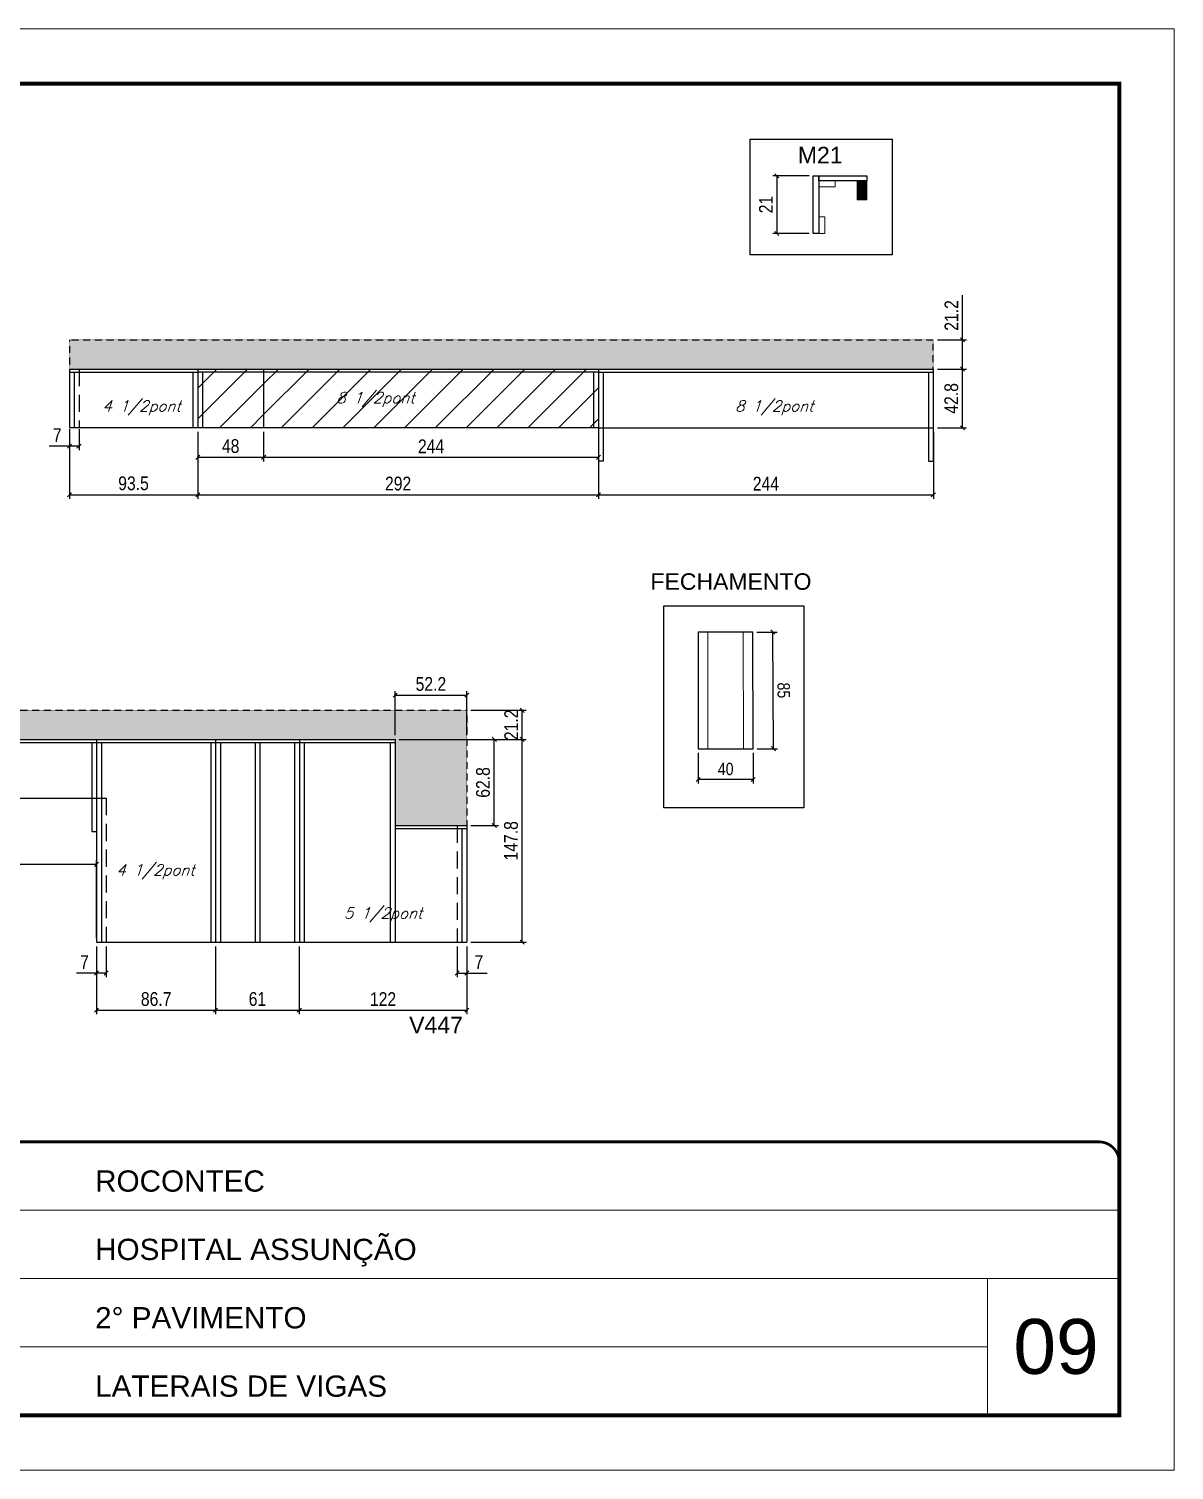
# Model space of a CAD drawing. Extents: x 137137 to 143418, y 10464 to 34486.
# Drawn here: x 137788 to 138622, y 31139 to 32189 of the extents above; entities that cross this region are included whole.
import ezdxf

# ---------------------------------------------------------------- set-up
doc = ezdxf.new("R2010")
doc.units = 0
for name, pattern in [('CONTINUO', [0]), ('DASHED', [0.75, 0.5, -0.25]), ('HIDDEN', [0.375, 0.25, -0.125])]:
    doc.linetypes.add(name, pattern=pattern)
for name, color, linetype in [('5', 5, 'Continuous'), ('COTA', 241, 'Continuous'), ('Painéis', 200, 'Continuous'), ('Reaproveitamento', 251, 'Continuous'), ('SARR_2.2x7', 40, 'Continuous'), ('SARR_3.5x7', 81, 'Continuous'), ('texto', 7, 'Continuous')]:
    doc.layers.add(name, color=color, linetype=linetype)
for name, color, linetype, lineweight in [('CARIMBO', 255, 'Continuous', 9), ('Folhas', 255, 'Continuous', 9), ('Madeira', 126, 'Continuous', 18), ('Sarr 2.2x7', 40, 'Continuous', 9), ('SARRAFO DE PRESSAO', 251, 'DASHED', 9)]:
    doc.layers.add(name, color=color, linetype=linetype, lineweight=lineweight)
doc.styles.add('ARIAL', font='arial.ttf')
doc.styles.add('COTA TECNICA', font='techl___.ttf', dxfattribs={"height": 10})
doc.styles.add('COTA TECNICA-50', font='techl___.ttf', dxfattribs={"height": 9})
doc.styles.add('Romans', font='romans.shx')
doc.styles.get("Standard").update_dxf_attribs({"font": 'arial.ttf'})
doc.dimstyles.new('COTA PAINEL-50', dxfattribs={"dimtxt": 9, "dimasz": 3, "dimexe": 3, "dimexo": 3, "dimgap": 3, "dimtad": 1, "dimdec": 1, "dimzin": 12, "dimdsep": 46, "dimtxsty": 'COTA TECNICA-50', "dimblk1": 'OBLIQUE', "dimblk2": 'OBLIQUE', "dimsah": 1, "dimcen": 0.9, "dimclrd": 4, "dimclre": 4, "dimclrt": 240, "dimadec": 1, "dimazin": 3, "dimtfac": 1, "dimtdec": 1, "dimtmove": 0, "dimatfit": 3, "dimfxl": 1, "dimtolj": 1, "dimtzin": 12, "dimarcsym": 0})
doc.dimstyles.new('PAINEL', dxfattribs={"dimtxt": 10, "dimasz": 3, "dimexe": 3, "dimexo": 3, "dimgap": 3, "dimtad": 1, "dimdec": 1, "dimzin": 12, "dimdsep": 46, "dimtxsty": 'COTA TECNICA', "dimblk1": 'OBLIQUE', "dimblk2": 'OBLIQUE', "dimsah": 1, "dimcen": 0.9, "dimclrd": 4, "dimclre": 4, "dimclrt": 240, "dimadec": 1, "dimazin": 3, "dimtfac": 1, "dimtdec": 1, "dimtmove": 0, "dimatfit": 3, "dimfxl": 1, "dimtolj": 1, "dimtzin": 12, "dimarcsym": 0})
pattern_1 = [(45, (4723.95, -1848.491), (-11.2253202, 11.2253202), [])]

# ---------------------------------------------------------------- blocks, each defined once
blk = doc.blocks.new('9999999999')
at = {"color": 30, "linetype": 'CONTINUO'}
for p, q in [((98564.6, 34379.6), (99584, 34379.6)), ((98564.6, 34329.8), (99488, 34329.8)), ((99584, 34329.8), (99488, 34329.8)), ((99488, 34329.8), (99488, 34230.2)), ((98564.6, 34280), (99488, 34280))]:
    blk.add_line(p, q, dxfattribs=at)
at = {"color": 30, "linetype": 'CONTINUO', "const_width": 2}
blk.add_lwpolyline([(99584, 34230.2), (99584, 34414.4, 0.414214), (99569, 34429.4), (98229, 34429.4, 0.414214), (98214, 34414.4), (98214, 34245.2, 0.414214), (98229, 34230.2), (99584, 34230.2)], format="xyb", dxfattribs=at)
at = {"layer": 'Folhas'}
blk.add_lwpolyline([(98139, 34190.2), (99624, 34190.2), (99624, 35240.2), (98139, 35240.2)], close=True, dxfattribs=at)
at = {"layer": 'Folhas', "color": 30, "const_width": 3}
blk.add_lwpolyline([(98214, 34230.2), (99584, 34230.2), (99584, 35200.2), (98214, 35200.2)], close=True, dxfattribs=at)
at = {"color": 7, "linetype": 'Continuous', "ltscale": 5, "style": 'ARIAL'}
for s, height, p in [('ROCONTEC', 15.48, (98837.7, 34393.1)), ('HOSPITAL ASSUNÇÃO', 15.483, (98837.7, 34343.3)), ('2° PAVIMENTO', 15.483, (98837.7, 34293.5)), ('LATERAIS DE VIGAS', 15.483, (98837.7, 34243.7))]:
    blk.add_text(s, height=height, dxfattribs=at).set_placement(p)
blk = doc.blocks.new('_Oblique')
at = {"color": 0, "linetype": 'ByBlock', "lineweight": -2}
blk.add_line((-0.5, -0.5), (0.5, 0.5), dxfattribs=at)
blk = doc.blocks.new('*D922')
at = {"layer": 'COTA', "color": 4, "linetype": 'ByBlock', "lineweight": -2, "transparency": 16777216}
for p, q in [((138202.8, 31895), (138202.8, 31846.2)), ((138446.8, 31895), (138446.8, 31846.2)), ((138202.8, 31849.2), (138446.8, 31849.2))]:
    blk.add_line(p, q, dxfattribs=at)
at = {"layer": 'Defpoints', "color": 0, "linetype": 'ByBlock', "transparency": 16777216}
for p in [(138202.8, 31898), (138446.8, 31898), (138446.8, 31849.2)]:
    blk.add_point(p, dxfattribs=at)
at = {"layer": 'COTA', "color": 4, "linetype": 'ByBlock', "lineweight": -2, "transparency": 16777216, "xscale": 3, "yscale": 3, "zscale": 3, "rotation": 180}
blk.add_blockref('_Oblique', (138202.8, 31849.2), dxfattribs=at)
at = {"layer": 'COTA', "color": 4, "linetype": 'ByBlock', "lineweight": -2, "transparency": 16777216, "xscale": 3, "yscale": 3, "zscale": 3}
blk.add_blockref('_Oblique', (138446.8, 31849.2), dxfattribs=at)
at = {"layer": 'COTA', "color": 240, "linetype": 'ByBlock', "transparency": 16777216, "insert": (138324.8, 31857.3), "char_height": 10, "attachment_point": 5, "style": 'COTA TECNICA'}
blk.add_mtext('\\A1;244', dxfattribs=at)
blk = doc.blocks.new('*D923')
at = {"layer": 'COTA', "color": 4, "lineweight": -2, "ltscale": 25, "transparency": 16777216}
for p, q in [((137593.1, 31625.2), (137593.1, 31577)), ((137593.1, 31580), (137837.1, 31580)), ((137837.1, 31526.2), (137837.1, 31583))]:
    blk.add_line(p, q, dxfattribs=at)
at = {"layer": 'Defpoints', "color": 0, "ltscale": 25, "transparency": 16777216}
for p in [(137593.1, 31628.2), (137837.1, 31580), (137837.1, 31523.2)]:
    blk.add_point(p, dxfattribs=at)
at = {"layer": 'COTA', "color": 4, "lineweight": -2, "ltscale": 25, "transparency": 16777216, "xscale": 3, "yscale": 3, "zscale": 3, "rotation": 180}
blk.add_blockref('_Oblique', (137593.1, 31580), dxfattribs=at)
at = {"layer": 'COTA', "color": 4, "lineweight": -2, "ltscale": 25, "transparency": 16777216, "xscale": 3, "yscale": 3, "zscale": 3}
blk.add_blockref('_Oblique', (137837.1, 31580), dxfattribs=at)
at = {"layer": 'COTA', "color": 240, "ltscale": 25, "transparency": 16777216, "insert": (137715.1, 31588.1), "char_height": 10, "attachment_point": 5, "style": 'COTA TECNICA'}
blk.add_mtext('\\A1;244', dxfattribs=at)
blk = doc.blocks.new('*D1126')
at = {"layer": 'COTA', "color": 4, "linetype": 'ByBlock', "lineweight": -2, "transparency": 16777216}
for p, q in [((137817.3, 31897), (137817.3, 31881.6)), ((137824.3, 31897), (137824.3, 31881.6)), ((137817.3, 31884.6), (137802.6, 31884.6)), ((137824.3, 31884.6), (137817.3, 31884.6))]:
    blk.add_line(p, q, dxfattribs=at)
at = {"layer": 'Defpoints', "color": 0, "linetype": 'ByBlock', "transparency": 16777216}
for p in [(137817.3, 31900), (137824.3, 31900), (137817.3, 31884.6)]:
    blk.add_point(p, dxfattribs=at)
at = {"layer": 'COTA', "color": 4, "linetype": 'ByBlock', "lineweight": -2, "transparency": 16777216, "xscale": 3, "yscale": 3, "zscale": 3, "rotation": 180}
blk.add_blockref('_Oblique', (137817.3, 31884.6), dxfattribs=at)
at = {"layer": 'COTA', "color": 4, "linetype": 'ByBlock', "lineweight": -2, "transparency": 16777216, "xscale": 3, "yscale": 3, "zscale": 3}
blk.add_blockref('_Oblique', (137824.3, 31884.6), dxfattribs=at)
at = {"layer": 'COTA', "color": 240, "linetype": 'ByBlock', "transparency": 16777216, "insert": (137808.4, 31892.7), "char_height": 10, "attachment_point": 5, "style": 'COTA TECNICA'}
blk.add_mtext('\\A1;7', dxfattribs=at)
blk = doc.blocks.new('*D1127')
at = {"layer": 'COTA', "color": 4, "lineweight": -2, "ltscale": 25, "transparency": 16777216}
for p, q in [((137817.3, 31895), (137817.3, 31846.2)), ((137910.8, 31895), (137910.8, 31846.2)), ((137817.3, 31849.2), (137910.8, 31849.2))]:
    blk.add_line(p, q, dxfattribs=at)
at = {"layer": 'Defpoints', "color": 0, "ltscale": 25, "transparency": 16777216}
for p in [(137817.3, 31898), (137910.8, 31898), (137910.8, 31849.2)]:
    blk.add_point(p, dxfattribs=at)
at = {"layer": 'COTA', "color": 4, "lineweight": -2, "ltscale": 25, "transparency": 16777216, "xscale": 3, "yscale": 3, "zscale": 3, "rotation": 180}
blk.add_blockref('_Oblique', (137817.3, 31849.2), dxfattribs=at)
at = {"layer": 'COTA', "color": 4, "lineweight": -2, "ltscale": 25, "transparency": 16777216, "xscale": 3, "yscale": 3, "zscale": 3}
blk.add_blockref('_Oblique', (137910.8, 31849.2), dxfattribs=at)
at = {"layer": 'COTA', "color": 240, "ltscale": 25, "transparency": 16777216, "insert": (137864, 31857.5), "char_height": 10, "attachment_point": 5, "style": 'COTA TECNICA'}
blk.add_mtext('\\A1;93.5', dxfattribs=at)
blk = doc.blocks.new('*D1128')
at = {"layer": 'COTA', "color": 4, "lineweight": -2, "ltscale": 25, "transparency": 16777216}
for p, q in [((137910.8, 31895), (137910.8, 31846.2)), ((138202.8, 31895), (138202.8, 31846.2)), ((137910.8, 31849.2), (138202.8, 31849.2))]:
    blk.add_line(p, q, dxfattribs=at)
at = {"layer": 'Defpoints', "color": 0, "ltscale": 25, "transparency": 16777216}
for p in [(137910.8, 31898), (138202.8, 31898), (138202.8, 31849.2)]:
    blk.add_point(p, dxfattribs=at)
at = {"layer": 'COTA', "color": 4, "lineweight": -2, "ltscale": 25, "transparency": 16777216, "xscale": 3, "yscale": 3, "zscale": 3, "rotation": 180}
blk.add_blockref('_Oblique', (137910.8, 31849.2), dxfattribs=at)
at = {"layer": 'COTA', "color": 4, "lineweight": -2, "ltscale": 25, "transparency": 16777216, "xscale": 3, "yscale": 3, "zscale": 3}
blk.add_blockref('_Oblique', (138202.8, 31849.2), dxfattribs=at)
at = {"layer": 'COTA', "color": 240, "ltscale": 25, "transparency": 16777216, "insert": (138056.8, 31857.3), "char_height": 10, "attachment_point": 5, "style": 'COTA TECNICA'}
blk.add_mtext('\\A1;292', dxfattribs=at)
blk = doc.blocks.new('*D1129')
at = {"layer": 'COTA', "color": 4, "lineweight": -2, "ltscale": 25, "transparency": 16777216}
for p, q in [((137910.8, 31895), (137910.8, 31873.5)), ((137958.8, 31895), (137958.8, 31873.5)), ((137910.8, 31876.5), (137958.8, 31876.5))]:
    blk.add_line(p, q, dxfattribs=at)
at = {"layer": 'Defpoints', "color": 0, "ltscale": 25, "transparency": 16777216}
for p in [(137910.8, 31898), (137958.8, 31898), (137958.8, 31876.5)]:
    blk.add_point(p, dxfattribs=at)
at = {"layer": 'COTA', "color": 4, "lineweight": -2, "ltscale": 25, "transparency": 16777216, "xscale": 3, "yscale": 3, "zscale": 3, "rotation": 180}
blk.add_blockref('_Oblique', (137910.8, 31876.5), dxfattribs=at)
at = {"layer": 'COTA', "color": 4, "lineweight": -2, "ltscale": 25, "transparency": 16777216, "xscale": 3, "yscale": 3, "zscale": 3}
blk.add_blockref('_Oblique', (137958.8, 31876.5), dxfattribs=at)
at = {"layer": 'COTA', "color": 240, "ltscale": 25, "transparency": 16777216, "insert": (137934.8, 31884.6), "char_height": 10, "attachment_point": 5, "style": 'COTA TECNICA'}
blk.add_mtext('\\A1;48', dxfattribs=at)
blk = doc.blocks.new('*D1130')
at = {"layer": 'COTA', "color": 4, "lineweight": -2, "ltscale": 25, "transparency": 16777216}
for p, q in [((137958.8, 31895), (137958.8, 31873.5)), ((138202.8, 31895), (138202.8, 31873.5)), ((137958.8, 31876.5), (138202.8, 31876.5))]:
    blk.add_line(p, q, dxfattribs=at)
at = {"layer": 'Defpoints', "color": 0, "ltscale": 25, "transparency": 16777216}
for p in [(137958.8, 31898), (138202.8, 31898), (138202.8, 31876.5)]:
    blk.add_point(p, dxfattribs=at)
at = {"layer": 'COTA', "color": 4, "lineweight": -2, "ltscale": 25, "transparency": 16777216, "xscale": 3, "yscale": 3, "zscale": 3, "rotation": 180}
blk.add_blockref('_Oblique', (137958.8, 31876.5), dxfattribs=at)
at = {"layer": 'COTA', "color": 4, "lineweight": -2, "ltscale": 25, "transparency": 16777216, "xscale": 3, "yscale": 3, "zscale": 3}
blk.add_blockref('_Oblique', (138202.8, 31876.5), dxfattribs=at)
at = {"layer": 'COTA', "color": 240, "ltscale": 25, "transparency": 16777216, "insert": (138080.8, 31884.5), "char_height": 10, "attachment_point": 5, "style": 'COTA TECNICA'}
blk.add_mtext('\\A1;244', dxfattribs=at)
blk = doc.blocks.new('*D1131')
at = {"layer": 'COTA', "color": 4, "lineweight": -2, "ltscale": 25, "transparency": 16777216}
for p, q in [((138099.8, 31520.2), (138099.8, 31497.8)), ((138106.8, 31520.2), (138106.8, 31497.8)), ((138099.8, 31500.8), (138106.8, 31500.8)), ((138106.8, 31500.8), (138121.6, 31500.8))]:
    blk.add_line(p, q, dxfattribs=at)
at = {"layer": 'Defpoints', "color": 0, "ltscale": 25, "transparency": 16777216}
for p in [(138099.8, 31523.2), (138106.8, 31523.2), (138106.8, 31500.8)]:
    blk.add_point(p, dxfattribs=at)
at = {"layer": 'COTA', "color": 4, "lineweight": -2, "ltscale": 25, "transparency": 16777216, "xscale": 3, "yscale": 3, "zscale": 3, "rotation": 180}
blk.add_blockref('_Oblique', (138099.8, 31500.8), dxfattribs=at)
at = {"layer": 'COTA', "color": 4, "lineweight": -2, "ltscale": 25, "transparency": 16777216, "xscale": 3, "yscale": 3, "zscale": 3}
blk.add_blockref('_Oblique', (138106.8, 31500.8), dxfattribs=at)
at = {"layer": 'COTA', "color": 240, "ltscale": 25, "transparency": 16777216, "insert": (138115.7, 31508.8), "char_height": 10, "attachment_point": 5, "style": 'COTA TECNICA'}
blk.add_mtext('\\A1;7', dxfattribs=at)
blk = doc.blocks.new('*D1132')
at = {"layer": 'COTA', "color": 4, "lineweight": -2, "ltscale": 25, "transparency": 16777216}
for p, q in [((137837.1, 31520.2), (137837.1, 31497.8)), ((137844.1, 31520.2), (137844.1, 31497.8)), ((137837.1, 31500.8), (137822.4, 31500.8)), ((137844.1, 31500.8), (137837.1, 31500.8))]:
    blk.add_line(p, q, dxfattribs=at)
at = {"layer": 'Defpoints', "color": 0, "ltscale": 25, "transparency": 16777216}
for p in [(137837.1, 31523.2), (137844.1, 31523.2), (137837.1, 31500.8)]:
    blk.add_point(p, dxfattribs=at)
at = {"layer": 'COTA', "color": 4, "lineweight": -2, "ltscale": 25, "transparency": 16777216, "xscale": 3, "yscale": 3, "zscale": 3, "rotation": 180}
blk.add_blockref('_Oblique', (137837.1, 31500.8), dxfattribs=at)
at = {"layer": 'COTA', "color": 4, "lineweight": -2, "ltscale": 25, "transparency": 16777216, "xscale": 3, "yscale": 3, "zscale": 3}
blk.add_blockref('_Oblique', (137844.1, 31500.8), dxfattribs=at)
at = {"layer": 'COTA', "color": 240, "ltscale": 25, "transparency": 16777216, "insert": (137828.3, 31508.8), "char_height": 10, "attachment_point": 5, "style": 'COTA TECNICA'}
blk.add_mtext('\\A1;7', dxfattribs=at)
blk = doc.blocks.new('*D1133')
at = {"layer": 'COTA', "color": 4, "lineweight": -2, "ltscale": 25, "transparency": 16777216}
for p, q in [((138054.6, 31674), (138054.6, 31706.2)), ((138054.6, 31703.2), (138106.8, 31703.2)), ((138106.8, 31674), (138106.8, 31706.2))]:
    blk.add_line(p, q, dxfattribs=at)
at = {"layer": 'Defpoints', "color": 0, "ltscale": 25, "transparency": 16777216}
for p in [(138106.8, 31703.2), (138054.6, 31671), (138106.8, 31671)]:
    blk.add_point(p, dxfattribs=at)
at = {"layer": 'COTA', "color": 4, "lineweight": -2, "ltscale": 25, "transparency": 16777216, "xscale": 3, "yscale": 3, "zscale": 3, "rotation": 180}
blk.add_blockref('_Oblique', (138054.6, 31703.2), dxfattribs=at)
at = {"layer": 'COTA', "color": 4, "lineweight": -2, "ltscale": 25, "transparency": 16777216, "xscale": 3, "yscale": 3, "zscale": 3}
blk.add_blockref('_Oblique', (138106.8, 31703.2), dxfattribs=at)
at = {"layer": 'COTA', "color": 240, "ltscale": 25, "transparency": 16777216, "insert": (138080.7, 31711.3), "char_height": 10, "attachment_point": 5, "style": 'COTA TECNICA'}
blk.add_mtext('\\A1;52.2', dxfattribs=at)
blk = doc.blocks.new('*D1134')
at = {"layer": 'COTA', "color": 4, "lineweight": -2, "ltscale": 25, "transparency": 16777216}
for p, q in [((138057.6, 31671), (138150.2, 31671)), ((138147.2, 31523.2), (138147.2, 31671)), ((138109.8, 31523.2), (138150.2, 31523.2))]:
    blk.add_line(p, q, dxfattribs=at)
at = {"layer": 'Defpoints', "color": 0, "ltscale": 25, "transparency": 16777216}
for p in [(138054.6, 31671), (138147.2, 31671), (138106.8, 31523.2)]:
    blk.add_point(p, dxfattribs=at)
at = {"layer": 'COTA', "color": 4, "lineweight": -2, "ltscale": 25, "transparency": 16777216, "xscale": 3, "yscale": 3, "zscale": 3}
for p, rotation in [((138147.2, 31671), 90), ((138147.2, 31523.2), 270)]:
    blk.add_blockref('_Oblique', p, dxfattribs=dict(at, rotation=rotation))
at = {"layer": 'COTA', "color": 240, "ltscale": 25, "transparency": 16777216, "insert": (138139.1, 31597.1), "char_height": 10, "attachment_point": 5, "rotation": 90, "style": 'COTA TECNICA'}
blk.add_mtext('\\A1;147.8', dxfattribs=at)
blk = doc.blocks.new('*D1135')
at = {"layer": 'COTA', "color": 4, "lineweight": -2, "ltscale": 25, "transparency": 16777216}
for p, q in [((138109.8, 31692.2), (138150.2, 31692.2)), ((138147.2, 31671), (138147.2, 31692.2)), ((138057.6, 31671), (138150.2, 31671))]:
    blk.add_line(p, q, dxfattribs=at)
at = {"layer": 'Defpoints', "color": 0, "ltscale": 25, "transparency": 16777216}
for p in [(138106.8, 31692.2), (138147.2, 31692.2), (138054.6, 31671)]:
    blk.add_point(p, dxfattribs=at)
at = {"layer": 'COTA', "color": 4, "lineweight": -2, "ltscale": 25, "transparency": 16777216, "xscale": 3, "yscale": 3, "zscale": 3}
for p, rotation in [((138147.2, 31692.2), 90), ((138147.2, 31671), 270)]:
    blk.add_blockref('_Oblique', p, dxfattribs=dict(at, rotation=rotation))
at = {"layer": 'COTA', "color": 240, "ltscale": 25, "transparency": 16777216, "insert": (138139.2, 31681.6), "char_height": 10, "attachment_point": 5, "rotation": 90, "style": 'COTA TECNICA'}
blk.add_mtext('\\A1;21.2', dxfattribs=at)
blk = doc.blocks.new('*D1136')
at = {"layer": 'COTA', "color": 4, "lineweight": -2, "ltscale": 25, "transparency": 16777216}
for p, q in [((138057.6, 31671), (138129.9, 31671)), ((138126.9, 31608.2), (138126.9, 31671)), ((138109.8, 31608.2), (138129.9, 31608.2))]:
    blk.add_line(p, q, dxfattribs=at)
at = {"layer": 'Defpoints', "color": 0, "ltscale": 25, "transparency": 16777216}
for p in [(138054.6, 31671), (138126.9, 31671), (138106.8, 31608.2)]:
    blk.add_point(p, dxfattribs=at)
at = {"layer": 'COTA', "color": 4, "lineweight": -2, "ltscale": 25, "transparency": 16777216, "xscale": 3, "yscale": 3, "zscale": 3}
for p, rotation in [((138126.9, 31671), 90), ((138126.9, 31608.2), 270)]:
    blk.add_blockref('_Oblique', p, dxfattribs=dict(at, rotation=rotation))
at = {"layer": 'COTA', "color": 240, "ltscale": 25, "transparency": 16777216, "insert": (138118.7, 31639.6), "char_height": 10, "attachment_point": 5, "rotation": 90, "style": 'COTA TECNICA'}
blk.add_mtext('\\A1;62.8', dxfattribs=at)
blk = doc.blocks.new('*D1137')
at = {"layer": 'COTA', "color": 4, "lineweight": -2, "ltscale": 25, "transparency": 16777216}
for p, q in [((137837.1, 31520.2), (137837.1, 31470.7)), ((137923.8, 31520.2), (137923.8, 31470.7)), ((137837.1, 31473.7), (137923.8, 31473.7))]:
    blk.add_line(p, q, dxfattribs=at)
at = {"layer": 'Defpoints', "color": 0, "ltscale": 25, "transparency": 16777216}
for p in [(137837.1, 31523.2), (137923.8, 31523.2), (137923.8, 31473.7)]:
    blk.add_point(p, dxfattribs=at)
at = {"layer": 'COTA', "color": 4, "lineweight": -2, "ltscale": 25, "transparency": 16777216, "xscale": 3, "yscale": 3, "zscale": 3, "rotation": 180}
blk.add_blockref('_Oblique', (137837.1, 31473.7), dxfattribs=at)
at = {"layer": 'COTA', "color": 4, "lineweight": -2, "ltscale": 25, "transparency": 16777216, "xscale": 3, "yscale": 3, "zscale": 3}
blk.add_blockref('_Oblique', (137923.8, 31473.7), dxfattribs=at)
at = {"layer": 'COTA', "color": 240, "ltscale": 25, "transparency": 16777216, "insert": (137880.5, 31481.8), "char_height": 10, "attachment_point": 5, "style": 'COTA TECNICA'}
blk.add_mtext('\\A1;86.7', dxfattribs=at)
blk = doc.blocks.new('*D1138')
at = {"layer": 'COTA', "color": 4, "lineweight": -2, "ltscale": 25, "transparency": 16777216}
for p, q in [((137923.8, 31520.2), (137923.8, 31470.7)), ((137984.8, 31520.2), (137984.8, 31470.7)), ((137923.8, 31473.7), (137984.8, 31473.7))]:
    blk.add_line(p, q, dxfattribs=at)
at = {"layer": 'Defpoints', "color": 0, "ltscale": 25, "transparency": 16777216}
for p in [(137923.8, 31523.2), (137984.8, 31523.2), (137984.8, 31473.7)]:
    blk.add_point(p, dxfattribs=at)
at = {"layer": 'COTA', "color": 4, "lineweight": -2, "ltscale": 25, "transparency": 16777216, "xscale": 3, "yscale": 3, "zscale": 3, "rotation": 180}
blk.add_blockref('_Oblique', (137923.8, 31473.7), dxfattribs=at)
at = {"layer": 'COTA', "color": 4, "lineweight": -2, "ltscale": 25, "transparency": 16777216, "xscale": 3, "yscale": 3, "zscale": 3}
blk.add_blockref('_Oblique', (137984.8, 31473.7), dxfattribs=at)
at = {"layer": 'COTA', "color": 240, "ltscale": 25, "transparency": 16777216, "insert": (137954.3, 31481.8), "char_height": 10, "attachment_point": 5, "style": 'COTA TECNICA'}
blk.add_mtext('\\A1;61', dxfattribs=at)
blk = doc.blocks.new('*D1139')
at = {"layer": 'COTA', "color": 4, "lineweight": -2, "ltscale": 25, "transparency": 16777216}
for p, q in [((137984.8, 31520.2), (137984.8, 31470.7)), ((138106.8, 31520.2), (138106.8, 31470.7)), ((137984.8, 31473.7), (138106.8, 31473.7))]:
    blk.add_line(p, q, dxfattribs=at)
at = {"layer": 'Defpoints', "color": 0, "ltscale": 25, "transparency": 16777216}
for p in [(137984.8, 31523.2), (138106.8, 31523.2), (138106.8, 31473.7)]:
    blk.add_point(p, dxfattribs=at)
at = {"layer": 'COTA', "color": 4, "lineweight": -2, "ltscale": 25, "transparency": 16777216, "xscale": 3, "yscale": 3, "zscale": 3, "rotation": 180}
blk.add_blockref('_Oblique', (137984.8, 31473.7), dxfattribs=at)
at = {"layer": 'COTA', "color": 4, "lineweight": -2, "ltscale": 25, "transparency": 16777216, "xscale": 3, "yscale": 3, "zscale": 3}
blk.add_blockref('_Oblique', (138106.8, 31473.7), dxfattribs=at)
at = {"layer": 'COTA', "color": 240, "ltscale": 25, "transparency": 16777216, "insert": (138045.8, 31481.8), "char_height": 10, "attachment_point": 5, "style": 'COTA TECNICA'}
blk.add_mtext('\\A1;122', dxfattribs=at)
blk = doc.blocks.new('*D1140')
at = {"layer": 'Defpoints', "color": 0, "linetype": 'ByBlock', "transparency": 16777216}
for p in [(138359.3, 32081.6), (138332.8, 32039.6), (138359.3, 32039.6)]:
    blk.add_point(p, dxfattribs=at)
at = {"layer": 'Sarr 2.2x7', "color": 4, "linetype": 'ByBlock', "lineweight": -2, "transparency": 16777216}
for p, q in [((138356.3, 32081.6), (138329.8, 32081.6)), ((138332.8, 32081.6), (138332.8, 32039.6)), ((138356.3, 32039.6), (138329.8, 32039.6))]:
    blk.add_line(p, q, dxfattribs=at)
at = {"layer": 'Sarr 2.2x7', "color": 4, "linetype": 'ByBlock', "lineweight": -2, "transparency": 16777216, "xscale": 3, "yscale": 3, "zscale": 3}
for p, rotation in [((138332.8, 32081.6), 90), ((138332.8, 32039.6), 270)]:
    blk.add_blockref('_Oblique', p, dxfattribs=dict(at, rotation=rotation))
at = {"layer": 'Sarr 2.2x7', "color": 240, "linetype": 'ByBlock', "transparency": 16777216, "insert": (138324.8, 32060.6), "char_height": 10, "attachment_point": 5, "rotation": 90, "style": 'COTA TECNICA'}
blk.add_mtext('\\A1;21', dxfattribs=at)
blk = doc.blocks.new('*D1141')
at = {"layer": 'COTA', "color": 4, "lineweight": -2, "ltscale": 25, "transparency": 16777216}
for p, q in [((138449.8, 31940.8), (138471, 31940.8)), ((138468, 31898), (138468, 31940.8)), ((138449.8, 31898), (138471, 31898))]:
    blk.add_line(p, q, dxfattribs=at)
at = {"layer": 'Defpoints', "color": 0, "ltscale": 25, "transparency": 16777216}
for p in [(138446.8, 31940.8), (138468, 31940.8), (138446.8, 31898)]:
    blk.add_point(p, dxfattribs=at)
at = {"layer": 'COTA', "color": 4, "lineweight": -2, "ltscale": 25, "transparency": 16777216, "xscale": 3, "yscale": 3, "zscale": 3}
for p, rotation in [((138468, 31940.8), 90), ((138468, 31898), 270)]:
    blk.add_blockref('_Oblique', p, dxfattribs=dict(at, rotation=rotation))
at = {"layer": 'COTA', "color": 240, "ltscale": 25, "transparency": 16777216, "insert": (138459.9, 31919.4), "char_height": 10, "attachment_point": 5, "rotation": 90, "style": 'COTA TECNICA'}
blk.add_mtext('\\A1;42.8', dxfattribs=at)
blk = doc.blocks.new('*D1142')
at = {"layer": 'COTA', "color": 4, "lineweight": -2, "ltscale": 25, "transparency": 16777216}
for p, q in [((138468, 31962), (138468, 31994.7)), ((138449.8, 31962), (138471, 31962)), ((138468, 31940.8), (138468, 31962)), ((138449.8, 31940.8), (138471, 31940.8))]:
    blk.add_line(p, q, dxfattribs=at)
at = {"layer": 'Defpoints', "color": 0, "ltscale": 25, "transparency": 16777216}
for p in [(138446.8, 31962), (138468, 31962), (138446.8, 31940.8)]:
    blk.add_point(p, dxfattribs=at)
at = {"layer": 'COTA', "color": 4, "lineweight": -2, "ltscale": 25, "transparency": 16777216, "xscale": 3, "yscale": 3, "zscale": 3}
for p, rotation in [((138468, 31962), 90), ((138468, 31940.8), 270)]:
    blk.add_blockref('_Oblique', p, dxfattribs=dict(at, rotation=rotation))
at = {"layer": 'COTA', "color": 240, "ltscale": 25, "transparency": 16777216, "insert": (138460, 31979.8), "char_height": 10, "attachment_point": 5, "rotation": 90, "style": 'COTA TECNICA'}
blk.add_mtext('\\A1;21.2', dxfattribs=at)
blk = doc.blocks.new('*D2094')
at = {"layer": 'COTA', "color": 4, "linetype": 'ByBlock', "lineweight": -2, "transparency": 16777216}
for p, q in [((138318.2, 31749.1), (138332.9, 31749.2)), ((138330.3, 31664.2), (138329.9, 31749.2)), ((138318.5, 31664.1), (138333.3, 31664.2))]:
    blk.add_line(p, q, dxfattribs=at)
at = {"layer": 'Defpoints', "color": 0, "linetype": 'ByBlock', "transparency": 16777216}
for p in [(138315.2, 31749.1), (138329.9, 31749.2), (138315.5, 31664.1)]:
    blk.add_point(p, dxfattribs=at)
at = {"layer": 'COTA', "color": 4, "linetype": 'ByBlock', "lineweight": -2, "transparency": 16777216, "xscale": 3, "yscale": 3, "zscale": 3}
for p, rotation in [((138329.9, 31749.2), 90.21800114634054), ((138330.3, 31664.2), 270.2180011463405)]:
    blk.add_blockref('_Oblique', p, dxfattribs=dict(at, rotation=rotation))
at = {"layer": 'COTA', "color": 240, "linetype": 'ByBlock', "transparency": 16777216, "insert": (138337.7, 31706.7), "char_height": 9, "attachment_point": 5, "rotation": 270.218, "style": 'COTA TECNICA-50'}
blk.add_mtext('\\A1;85', dxfattribs=at)
blk = doc.blocks.new('*D2095')
at = {"layer": 'COTA', "color": 4, "linetype": 'ByBlock', "lineweight": -2, "transparency": 16777216}
for p, q in [((138275.5, 31661.1), (138275.5, 31638.8)), ((138315.5, 31661.1), (138315.5, 31638.8)), ((138315.5, 31641.8), (138275.5, 31641.8))]:
    blk.add_line(p, q, dxfattribs=at)
at = {"layer": 'Defpoints', "color": 0, "linetype": 'ByBlock', "transparency": 16777216}
for p in [(138275.5, 31664.1), (138315.5, 31664.1), (138275.5, 31641.8)]:
    blk.add_point(p, dxfattribs=at)
at = {"layer": 'COTA', "color": 4, "linetype": 'ByBlock', "lineweight": -2, "transparency": 16777216, "xscale": 3, "yscale": 3, "zscale": 3, "rotation": 180}
blk.add_blockref('_Oblique', (138275.5, 31641.8), dxfattribs=at)
at = {"layer": 'COTA', "color": 4, "linetype": 'ByBlock', "lineweight": -2, "transparency": 16777216, "xscale": 3, "yscale": 3, "zscale": 3}
blk.add_blockref('_Oblique', (138315.5, 31641.8), dxfattribs=at)
at = {"layer": 'COTA', "color": 240, "linetype": 'ByBlock', "transparency": 16777216, "insert": (138295.5, 31649.4), "char_height": 9, "attachment_point": 5, "style": 'COTA TECNICA-50'}
blk.add_mtext('\\A1;40', dxfattribs=at)

msp = doc.modelspace()

# ---------------------------------------------------------------- hatches: boundary and pattern name
at = {"layer": 'COTA', "linetype": 'ByBlock'}
h = msp.add_hatch(dxfattribs=at)
h.set_pattern_fill('AR-CONC', color=256, scale=0.03)
h.paths.add_polyline_path([(138446.79, 31961.97), (137817.29, 31961.97), (137817.29, 31940.77), (137910.79, 31940.77), (137958.79, 31940.77), (138202.79, 31940.77), (138446.79, 31940.77)])
h = msp.add_hatch(dxfattribs=at)
h.set_pattern_fill('AR-CONC', color=256, scale=0.03)
h.paths.add_polyline_path([(138106.83, 31692.17), (137349.13, 31692.17), (137349.13, 31670.97), (138054.63, 31670.97), (138054.63, 31608.17), (138106.83, 31608.17)])
at = {"layer": 'Madeira'}
h = msp.add_hatch(dxfattribs=at)
h.set_pattern_fill('ANSI31', color=256, scale=0.2, angle=270, style=0)
h.set_pattern_definition([(315, (154964.25174, 18729.85676), (0.449012806, 0.449012806), [])])
h.paths.add_polyline_path([(138398.24, 32077.99), (138391.24, 32077.99), (138391.24, 32063.99), (138398.24, 32063.99)])
at = {"layer": 'Reaproveitamento', "linetype": 'ByBlock'}
h = msp.add_hatch(dxfattribs=at)
h.set_pattern_fill('ANSI31', color=256, scale=5)
h.set_pattern_definition(pattern_1)
h.paths.add_polyline_path([(137910.79, 31940.77), (137910.79, 31897.97), (137958.79, 31897.97), (137958.79, 31940.77)])
h = msp.add_hatch(dxfattribs=at)
h.set_pattern_fill('ANSI31', color=256, scale=5)
h.set_pattern_definition(pattern_1)
h.paths.add_polyline_path([(137958.79, 31897.97), (138202.79, 31897.97), (138202.79, 31940.77), (137958.79, 31940.77)])
h.paths.add_polyline_path([(138003.93, 31910.59), (138071.54, 31910.59), (138077.04, 31926.57), (138009.43, 31926.57)], flags=24)

# ---------------------------------------------------------------- linework, layer by layer
at = {"linetype": 'ByBlock'}
for points in [[(138313.32, 32108.14), (138416.76, 32108.14), (138416.76, 32024.06), (138313.32, 32024.06)], [(138250.51, 31768.22), (138352.53, 31768.22), (138352.53, 31621.11), (138250.51, 31621.11)]]:
    msp.add_lwpolyline(points, close=True, dxfattribs=at)
at = {"layer": 'COTA', "linetype": 'DASHED', "ltscale": 0.3}
for p, q in [((137817.29, 31961.97), (138446.79, 31961.97)), ((137817.29, 31961.97), (137817.29, 31940.77)), ((138446.79, 31940.77), (138446.79, 31961.97)), ((137349.13, 31692.17), (138106.83, 31692.17)), ((138106.83, 31692.17), (138106.83, 31608.17))]:
    msp.add_line(p, q, dxfattribs=at)
at = {"layer": 'Madeira'}
msp.add_lwpolyline([(138398.24, 32077.99), (138391.24, 32077.99), (138391.24, 32063.99), (138398.24, 32063.99)], close=True, dxfattribs=at)
at = {"layer": 'Painéis'}
for p, q in [((137817.29, 31940.77), (137910.79, 31940.77)), ((137817.29, 31940.77), (137817.29, 31897.97)), ((137910.79, 31940.77), (137910.79, 31897.97)), ((137910.79, 31940.77), (137958.79, 31940.77)), ((137910.79, 31940.77), (137910.79, 31897.97)), ((137958.79, 31940.77), (138202.79, 31940.77)), ((137958.79, 31940.77), (137958.79, 31897.97)), ((137958.79, 31940.77), (137958.79, 31897.97)), ((138202.79, 31940.77), (138202.79, 31897.97)), ((137958.79, 31897.97), (137817.29, 31897.97)), ((138202.79, 31897.97), (137958.79, 31897.97))]:
    msp.add_line(p, q, dxfattribs=at)
at = {"layer": 'Painéis', "linetype": 'ByBlock'}
for p, q in [((138202.79, 31940.77), (138446.79, 31940.77)), ((138202.79, 31940.77), (138202.79, 31897.97)), ((138446.79, 31940.77), (138446.79, 31897.97)), ((138202.79, 31897.97), (138446.79, 31897.97)), ((138275.49, 31749.12), (138275.49, 31664.12)), ((138315.17, 31749.12), (138275.49, 31749.12)), ((138315.49, 31664.12), (138315.17, 31749.12)), ((137349.13, 31670.97), (138054.63, 31670.97)), ((137837.13, 31670.97), (137837.13, 31523.17)), ((137923.83, 31670.97), (137923.83, 31523.17)), ((137984.83, 31670.97), (137984.83, 31523.17)), ((138054.63, 31670.97), (138054.63, 31608.17)), ((138275.49, 31664.12), (138315.49, 31664.12)), ((137349.13, 31628.17), (137837.13, 31628.17)), ((138054.63, 31608.17), (138106.83, 31608.17)), ((138106.83, 31608.17), (138106.83, 31523.17)), ((137837.13, 31523.17), (138106.83, 31523.17))]:
    msp.add_line(p, q, dxfattribs=at)
at = {"layer": 'Painéis'}
msp.add_lwpolyline([(138363.28, 32039.59), (138359.28, 32039.59), (138359.28, 32081.59), (138363.28, 32081.59)], close=True, dxfattribs=at)
at = {"layer": 'Painéis', "linetype": 'ByBlock'}
msp.add_lwpolyline([(138363.28, 32081.59), (138398.22, 32081.59), (138398.22, 32077.99), (138363.28, 32077.99), (138363.28, 32081.59)], dxfattribs=at)
at = {"layer": 'Sarr 2.2x7', "linetype": 'ByBlock'}
for p, q in [((138282.49, 31749.12), (138282.49, 31664.12)), ((138308.49, 31664.12), (138308.17, 31749.12))]:
    msp.add_line(p, q, dxfattribs=at)
for points in [[(138363.28, 32077.99), (138375.28, 32077.99), (138375.28, 32073.59), (138363.28, 32073.59), (138363.28, 32077.99)], [(138363.28, 32039.59), (138363.28, 32051.59), (138367.68, 32051.59), (138367.68, 32039.59), (138363.28, 32039.59)]]:
    msp.add_lwpolyline(points, dxfattribs=at)
at = {"layer": 'SARR_2.2x7', "linetype": 'Continuous', "ltscale": 50}
for p, q in [((137817.29, 31938.57), (137910.79, 31938.57)), ((138202.79, 31938.57), (137910.79, 31938.57)), ((138202.79, 31938.57), (138446.79, 31938.57)), ((137593.13, 31668.77), (137837.13, 31668.77)), ((137837.13, 31668.77), (137923.83, 31668.77)), ((137923.83, 31668.77), (137984.83, 31668.77)), ((137984.83, 31668.77), (138054.63, 31668.77)), ((138054.63, 31605.97), (138106.83, 31605.97))]:
    msp.add_line(p, q, dxfattribs=at)
at = {"layer": 'SARR_2.2x7', "linetype": 'HIDDEN', "ltscale": 50}
for p, q in [((137824.29, 31940.77), (137824.29, 31897.97)), ((137837.13, 31628.17), (137844.13, 31628.17)), ((137844.13, 31628.17), (137844.13, 31523.17)), ((138099.83, 31608.17), (138099.83, 31523.17))]:
    msp.add_line(p, q, dxfattribs=at)
at = {"layer": 'SARR_3.5x7'}
for p, q in [((137820.79, 31938.57), (137820.79, 31897.97)), ((137907.29, 31938.57), (137907.29, 31897.97)), ((137910.79, 31940.77), (137910.79, 31897.97)), ((137914.29, 31938.57), (137914.29, 31897.97)), ((138199.29, 31938.57), (138199.29, 31897.97)), ((138202.79, 31940.77), (138202.79, 31897.97)), ((138202.79, 31940.77), (138202.79, 31897.97)), ((138202.79, 31938.57), (138202.79, 31873.77)), ((138206.29, 31938.57), (138206.29, 31873.77)), ((138443.29, 31938.57), (138443.29, 31873.77)), ((138446.79, 31938.57), (138446.79, 31897.97)), ((138446.79, 31938.57), (138446.79, 31873.77)), ((138206.29, 31873.77), (138202.79, 31873.77)), ((138443.29, 31873.77), (138446.79, 31873.77)), ((137833.63, 31668.77), (137833.63, 31603.97)), ((137837.13, 31668.77), (137837.13, 31609.77)), ((137840.63, 31668.77), (137840.63, 31523.17)), ((137920.33, 31668.77), (137920.33, 31523.17)), ((137927.33, 31668.77), (137927.33, 31523.17)), ((137952.58, 31668.77), (137952.58, 31523.17)), ((137956.08, 31668.77), (137956.08, 31523.17)), ((137981.33, 31668.77), (137981.33, 31523.17)), ((137988.33, 31668.77), (137988.33, 31523.17)), ((138051.13, 31668.77), (138051.13, 31523.17)), ((138054.63, 31668.77), (138054.63, 31523.17)), ((138103.33, 31605.97), (138103.33, 31523.17)), ((138106.83, 31608.17), (138106.83, 31523.17)), ((137833.63, 31603.97), (137837.13, 31603.97))]:
    msp.add_line(p, q, dxfattribs=at)

# ---------------------------------------------------------------- block references
at = {"layer": 'SARRAFO DE PRESSAO', "color": 6, "linetype": 'ByBlock'}
msp.add_blockref('9999999999', (38998.31, -3051.58), dxfattribs=at)

# ---------------------------------------------------------------- texts
at = {"layer": '5', "color": 7, "linetype": 'Continuous'}
for s, p in [('M21', (138348.07, 32090.66)), ('FECHAMENTO', (138240.68, 31779.99))]:
    msp.add_text(s, height=12, rotation=359.99996, dxfattribs=at).set_placement(p)
at = {"layer": '5', "linetype": 'Continuous'}
msp.add_text('V447', height=12, rotation=0.00004, dxfattribs=at).set_placement((138064.86, 31456.9))
at = {"layer": 'CARIMBO', "style": 'ARIAL'}
msp.add_text('09', height=40, dxfattribs=at).set_placement((138505.15, 31208.77))
at = {"layer": 'texto', "color": 2, "char_height": 8, "attachment_point": 5, "style": 'Romans'}
for s, insert in [('{\\Q19;\\C256;8 1/2pont}', (138040.29, 31918.58)), ('{\\Q19;\\C256;4 1/2pont}', (137869.87, 31912.54)), ('{\\Q19;\\C256;8 1/2pont}', (138330.9, 31912.54)), ('{\\Q19;\\C256;4 1/2pont}', (137880.05, 31574.61)), ('{\\Q19;\\C256;5 1/2pont}', (138045.87, 31543.13))]:
    msp.add_mtext(s, dxfattribs=dict(at, insert=insert))

# ---------------------------------------------------------------- dimensions: what is measured, and where the dimension line sits
at = {"layer": 'COTA', "ltscale": 25}
for base, p1, p2, picture, middle in [((138468.04, 31961.97), (138446.79, 31940.77), (138446.79, 31961.97), '*D1142', (138459.98, 31979.83)), ((138468.04, 31940.77), (138446.79, 31897.97), (138446.79, 31940.77), '*D1141', (138459.94, 31919.37)), ((138147.22, 31670.97), (138106.83, 31523.17), (138054.63, 31670.97), '*D1134', (138139.12, 31597.07)), ((138126.87, 31670.97), (138106.83, 31608.17), (138054.63, 31670.97), '*D1136', (138118.75, 31639.57))]:
    dim = msp.add_linear_dim(base=base, p1=p1, p2=p2, angle=90, dimstyle='PAINEL', dxfattribs=at)
    dim.commit()
    dim.dimension.update_dxf_attribs({"geometry": picture, "text_midpoint": middle})
at = {"layer": 'COTA', "linetype": 'ByBlock'}
for base, p1, p2, picture, middle in [((137817.29, 31884.58), (137824.29, 31900.04), (137817.29, 31900.04), '*D1126', (137808.43, 31892.65)), ((138446.79, 31849.21), (138202.79, 31897.97), (138446.79, 31897.97), '*D922', (138324.79, 31857.29))]:
    dim = msp.add_linear_dim(base=base, p1=p1, p2=p2, dimstyle='PAINEL', dxfattribs=at)
    dim.commit()
    dim.dimension.update_dxf_attribs({"geometry": picture, "text_midpoint": middle})
at = {"layer": 'COTA', "ltscale": 25}
for base, p1, p2, picture, middle in [((137910.79, 31849.21), (137817.29, 31897.97), (137910.79, 31897.97), '*D1127', (137864.04, 31857.46)), ((137958.79, 31876.46), (137910.79, 31897.97), (137958.79, 31897.97), '*D1129', (137934.79, 31884.56)), ((138106.83, 31703.17), (138054.63, 31670.97), (138106.83, 31670.97), '*D1133', (138080.73, 31711.28)), ((137837.13, 31580.01), (137593.13, 31628.17), (137837.13, 31523.17), '*D923', (137715.13, 31588.09)), ((137837.13, 31500.76), (137844.13, 31523.17), (137837.13, 31523.17), '*D1132', (137828.26, 31508.83)), ((137923.83, 31473.71), (137837.13, 31523.17), (137923.83, 31523.17), '*D1137', (137880.48, 31481.84)), ((138106.83, 31500.76), (138099.83, 31523.17), (138106.83, 31523.17), '*D1131', (138115.69, 31508.83))]:
    dim = msp.add_linear_dim(base=base, p1=p1, p2=p2, dimstyle='PAINEL', dxfattribs=at)
    dim.commit()
    dim.dimension.update_dxf_attribs({"geometry": picture, "text_midpoint": middle})
for base, p1, p2, picture, middle in [((138202.79, 31849.21), (137910.79, 31897.97), (138202.79, 31897.97), '*D1128', (138056.79, 31857.3)), ((138202.79, 31876.46), (137958.79, 31897.97), (138202.79, 31897.97), '*D1130', (138080.79, 31884.53)), ((137984.83, 31473.71), (137923.83, 31523.17), (137984.83, 31523.17), '*D1138', (137954.33, 31481.82)), ((138106.83, 31473.71), (137984.83, 31523.17), (138106.83, 31523.17), '*D1139', (138045.83, 31481.77))]:
    dim = msp.add_linear_dim(base=base, p1=p1, p2=p2, dimstyle='PAINEL', override={"dimtmove": 1}, dxfattribs=at)
    dim.commit()
    dim.dimension.update_dxf_attribs({"geometry": picture, "text_midpoint": middle})
at = {"layer": 'COTA', "linetype": 'ByBlock'}
dim = msp.add_linear_dim(base=(138329.94, 31749.18), p1=(138315.49, 31664.12), p2=(138315.17, 31749.12), angle=90.218, dimstyle='COTA PAINEL-50', override={"dimarcsym": 1}, dxfattribs=at)
dim.commit()
dim.dimension.update_dxf_attribs({"geometry": '*D2094', "text_midpoint": (138330.1, 31706.68), "dimtype": 161})
at = {"layer": 'COTA', "ltscale": 25}
dim = msp.add_linear_dim(base=(138147.22, 31692.17), p1=(138054.63, 31670.97), p2=(138106.83, 31692.17), angle=90, dimstyle='PAINEL', override={"dimtmove": 1}, dxfattribs=at)
dim.commit()
dim.dimension.update_dxf_attribs({"geometry": '*D1135', "text_midpoint": (138147.22, 31681.57), "dimtype": 160})
at = {"layer": 'COTA', "linetype": 'ByBlock'}
dim = msp.add_aligned_dim(p1=(138315.49, 31664.12), p2=(138275.49, 31664.12), distance=22.3, dimstyle='COTA PAINEL-50', override={"dimarcsym": 1}, dxfattribs=at)
dim.commit()
dim.dimension.update_dxf_attribs({"geometry": '*D2095', "text_midpoint": (138295.49, 31649.41)})
at = {"layer": 'Sarr 2.2x7', "linetype": 'ByBlock'}
dim = msp.add_linear_dim(base=(138332.83, 32039.59), p1=(138359.28, 32081.59), p2=(138359.28, 32039.59), angle=90, dimstyle='PAINEL', override={"dimlfac": 0.5}, dxfattribs=at)
dim.commit()
dim.dimension.update_dxf_attribs({"geometry": '*D1140', "text_midpoint": (138324.77, 32060.59)})

doc.saveas('drawing.dxf')
